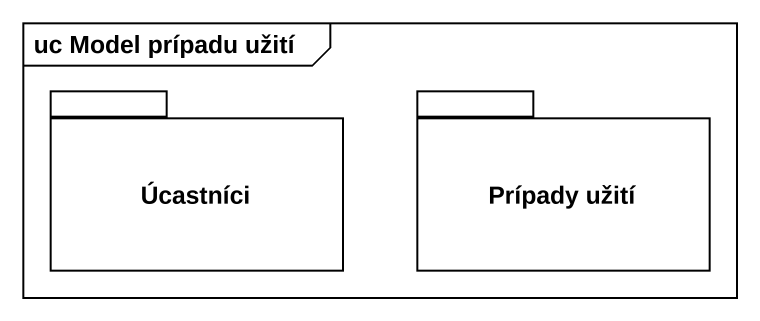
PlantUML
@startuml
mainframe uc Model prípadu užití
package Úcastníci {
}
package "Prípady užití" as Prípady_užití {
}
@enduml
